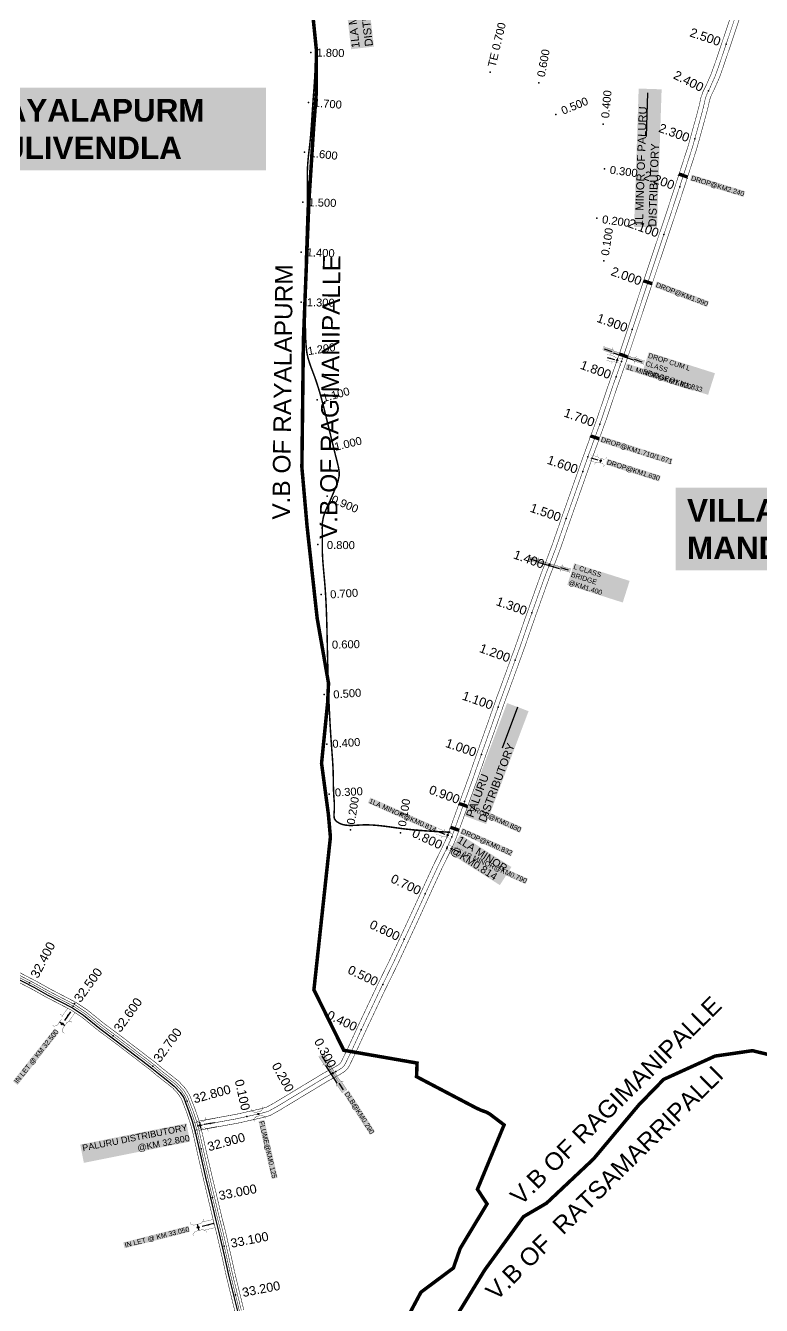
# Model space of a CAD drawing. Header units: inches. Extents: x 174104 to 230935, y 1583276 to 1631460.
# Drawn here: x 200353 to 201823, y 1601334 to 1603893 of the extents above; entities that cross this region are included whole.
import ezdxf
from ezdxf.enums import TextEntityAlignment as Align

# ---------------------------------------------------------------- set-up
doc = ezdxf.new("R2010")
doc.units = ezdxf.units.IN
doc.header["$LTSCALE"] = 15
doc.header["$MEASUREMENT"] = 0
doc.linetypes.add('ACAD_ISO02W100', pattern=[15, 12, -3])
doc.linetypes.add('HIDDEN2', pattern=[0.1875, 0.125, -0.0625])
for name, color, linetype in [('CANAL1', 7, 'Continuous'), ('CHANAGE', 1, 'Continuous'), ('CSMark', 72, 'Continuous'), ('PAPER SIZE', 5, 'Continuous'), ('STRUCTURE', 5, 'Continuous'), ('TEXT', 1, 'Continuous'), ('text2', 7, 'Continuous'), ('VB', 72, 'Continuous'), ('VILLAGE BOUNDRY', 5, 'Continuous')]:
    doc.layers.add(name, color=color, linetype=linetype)
doc.styles.add('FONT1', font='Arial')
doc.styles.get("Standard").update_dxf_attribs({"font": 'arial.ttf'})
doc.dimstyles.get("Standard").update_dxf_attribs({"dimtxt": 0.18, "dimasz": 0.18, "dimexe": 0.18, "dimexo": 0.0625, "dimgap": 0.09, "dimtad": 0, "dimtih": 1, "dimtoh": 1, "dimdec": 4, "dimzin": 0, "dimdsep": 46, "dimtxsty": 'Standard', "dimcen": 0.09, "dimadec": 0, "dimazin": 0, "dimtfac": 1, "dimtdec": 4, "dimtofl": 0, "dimtmove": 0, "dimatfit": 3, "dimfxl": 1, "dimtolj": 1, "dimtzin": 0, "dimarcsym": 0})

# ---------------------------------------------------------------- blocks, each defined once
blk = doc.blocks.new('FLUME')
at = {"layer": 'STRUCTURE'}
for points in [[(-12.6, 11, 0.628, 0.628, 0), (-8.6, 11.2, 0.628, 0.628, 0), (-4.4, 5.4, 0.628, 0.628, 0), (-4, -5.7, 0.628, 0.628, 0), (-7.7, -11.8, 0.628, 0.628, 0), (-11.7, -12, 0, 0, 0)], [(12.6, -11, 0.628, 0.628, 0), (8.6, -11.2, 0.628, 0.628, 0), (4.4, -5.4, 0.628, 0.628, 0), (4, 5.7, 0.628, 0.628, 0), (7.7, 11.8, 0.628, 0.628, 0), (11.7, 12, 0, 0, 0)]]:
    blk.add_lwpolyline(points, format="xyseb", dxfattribs=at)
at = {"layer": 'text2', "color": 2, "linetype": 'Continuous'}
blk.add_circle((0, 0), 1.15, dxfattribs=at)
blk = doc.blocks.new('DROP')
h = blk.add_hatch()
h.set_pattern_fill('ANSI31', color=1, scale=10, angle=45)
h.set_pattern_definition([(90, (-324.4107, -25.7687), (-1.25, 0), [])])
h.paths.add_polyline_path([(-9.9, -4.3), (-13.8, 4.1), (13.8, 4.1), (10.2, -4.3)])
at = {"layer": 'STRUCTURE', "color": 5, "const_width": 0.49}
blk.add_lwpolyline([(-9.9, -4.3), (-13.8, 4.1), (13.8, 4.1), (10.2, -4.3), (-9.9, -4.3)], dxfattribs=at)
at = {"layer": 'STRUCTURE', "color": 5}
blk.add_circle((0, 0), 1.33, dxfattribs=at)
blk = doc.blocks.new('OT')
at = {"layer": 'STRUCTURE', "color": 190}
for points, const_width in [([(769775.2, 1706601.8), (769775.2, 1706597.8), (769769.2, 1706593.8), (769761.8, 1706593.8), (769754.4, 1706593.8), (769748.4, 1706597.8), (769748.4, 1706601.8)], 0.5), ([(769751.4, 1706595.8), (769729.4, 1706595.8)], 0.5), ([(769751.4, 1706579), (769729.4, 1706579)], 0.5), ([(769748.4, 1706573), (769748.4, 1706577), (769754.4, 1706581), (769761.8, 1706581), (769761.8, 1706581), (769761.8, 1706581), (769769.2, 1706581), (769775.2, 1706577), (769775.2, 1706573)], 0.5), ([(769761.8, 1706593.8), (769761.8, 1706581)], 2.5)]:
    blk.add_lwpolyline(points, dxfattribs=dict(at, const_width=const_width))
at = {"layer": 'STRUCTURE', "color": 0}
blk.add_circle((769761.8, 1706587.4), 1.87, dxfattribs=at)
blk.add_leader([(769732.6, 1706587.4), (769753.8, 1706587.4)], dimstyle='Standard', override={"dimasz": 10, "dimgap": 0.09, "dimtad": 0}, dxfattribs=at)
blk = doc.blocks.new('DLB')
at = {"layer": 'STRUCTURE'}
h = blk.add_hatch(dxfattribs=at)
h.set_pattern_fill('DOTS', color=6, scale=20, angle=320.37224793, style=0)
h.paths.add_polyline_path([(769699.5, 1706950), (769699.5, 1706934), (769729.1, 1706934), (769732.1, 1706936), (769792.1, 1706936), (769795.1, 1706934), (769824.7, 1706934), (769824.7, 1706950), (769795.1, 1706950), (769792.1, 1706948), (769732.1, 1706948), (769729.1, 1706950)])
at = {"layer": 'STRUCTURE', "color": 6, "linetype": 'ACAD_ISO02W100', "ltscale": 0.5, "const_width": 0.5}
for points in [[(769699.5, 1706950), (769729.1, 1706950)], [(769795.1, 1706950), (769824.7, 1706950)], [(769699.5, 1706934), (769729.1, 1706934)], [(769795.1, 1706934), (769824.7, 1706934)]]:
    blk.add_lwpolyline(points, dxfattribs=at)
at = {"layer": 'STRUCTURE', "color": 6, "const_width": 0.628}
for points in [[(769726.1, 1706956), (769726.1, 1706952), (769732.1, 1706948), (769792.1, 1706948), (769798.1, 1706952), (769798.1, 1706956)], [(769732.1, 1706942), (769792.1, 1706942)], [(769726.1, 1706928), (769726.1, 1706932), (769732.1, 1706936), (769792.1, 1706936), (769798.1, 1706932), (769798.1, 1706928)]]:
    blk.add_lwpolyline(points, dxfattribs=at)
at = {"layer": 'STRUCTURE', "color": 6}
blk.add_lwpolyline([(769732.1, 1706936), (769792.1, 1706936)], dxfattribs=at)
blk.add_lwpolyline([(769732.1, 1706936), (769792.1, 1706936)], dxfattribs=at)
at = {"layer": 'STRUCTURE', "color": 0}
blk.add_circle((769762.1, 1706942), 1.8, dxfattribs=at)
for points in [[(769703.8, 1706942), (769726.7, 1706942)], [(769818.6, 1706942), (769795.7, 1706942)]]:
    blk.add_leader(points, dimstyle='Standard', override={"dimasz": 10, "dimgap": 0.09, "dimtad": 0}, dxfattribs=at)
blk = doc.blocks.new('SLB')
at = {"layer": 'STRUCTURE'}
h = blk.add_hatch(dxfattribs=at)
h.set_pattern_fill('DOTS', color=6, scale=20, angle=320.3722, style=0)
h.set_pattern_definition([(320.372247934, (-159.4327, -72.9564), (1.2786241598, 0.5641323054), [0, -1.25])])
h.paths.add_polyline_path([(769699.5, 1706871.1), (769699.5, 1706861.1), (769729.1, 1706861.1), (769732.1, 1706863.1), (769792.1, 1706863.1), (769795.1, 1706861.1), (769824.7, 1706861.1), (769824.7, 1706871.1), (769795.1, 1706871.1), (769792.1, 1706869.1), (769732.1, 1706869.1), (769729.1, 1706871.1)])
at = {"layer": 'STRUCTURE', "color": 6, "linetype": 'ACAD_ISO02W100', "ltscale": 0.5, "const_width": 0.5}
for points in [[(769699.5, 1706871.1), (769729.1, 1706871.1)], [(769795.1, 1706871.1), (769824.7, 1706871.1)], [(769699.5, 1706861.1), (769729.1, 1706861.1)], [(769795.1, 1706861.1), (769824.7, 1706861.1)]]:
    blk.add_lwpolyline(points, dxfattribs=at)
at = {"layer": 'STRUCTURE', "color": 6, "const_width": 0.628}
for points in [[(769726.1, 1706877.1), (769726.1, 1706873.1), (769732.1, 1706869.1), (769792.1, 1706869.1), (769798.1, 1706873.1), (769798.1, 1706877.1)], [(769726.1, 1706855.1), (769726.1, 1706859.1), (769732.1, 1706863.1), (769792.1, 1706863.1), (769798.1, 1706859.1), (769798.1, 1706855.1)]]:
    blk.add_lwpolyline(points, dxfattribs=at)
at = {"layer": 'STRUCTURE', "color": 6}
blk.add_lwpolyline([(769732.1, 1706863.1), (769792.1, 1706863.1)], dxfattribs=at)
blk.add_lwpolyline([(769732.1, 1706863.1), (769792.1, 1706863.1)], dxfattribs=at)
at = {"layer": 'STRUCTURE', "color": 0}
blk.add_circle((769762.1, 1706866.1), 1.24, dxfattribs=at)
for points in [[(769703.8, 1706866), (769726.7, 1706866)], [(769818.6, 1706865.8), (769795.7, 1706865.8)]]:
    blk.add_leader(points, dimstyle='Standard', override={"dimasz": 10, "dimgap": 0.09, "dimtad": 0}, dxfattribs=at)

msp = doc.modelspace()

# ---------------------------------------------------------------- linework, layer by layer
at = {"color": 3}
for p in [(200448.19839, 1601932.58647), (200451, 1601938, 46), (200697, 1601693, 45), (200726.42861, 1601549.958), (200728.65834, 1601497.88806)]:
    msp.add_point(p, dxfattribs=at)
at = {"layer": 'CANAL1', "color": 200, "const_width": 1}
for points in [[(200695.3887, 1601701.85459), (200773.50759, 1601716.07018), (200802.38493, 1601722.53463), (200821.91018, 1601726.89379), (200834.39985, 1601730.35844), (200850.18991, 1601738.99979), (200947.1918, 1601797.66132), (200972.0485, 1601811.2571), (200979.38332, 1601815.94326), (200982.41755, 1601818.91256), (200984.66491, 1601822.79805), (200997.77101, 1601850.07556), (201018.37293, 1601894.80798), (201053.32467, 1601968.96904), (201080.5053, 1602024.46386), (201119.82148, 1602109.03169), (201152.24132, 1602179.87443), (201169.41327, 1602217.07831), (201184.74041, 1602248.18692), (201191.70248, 1602263.0513), (201192.40739, 1602264.55632), (201200.51504, 1602285.44047), (201221.04403, 1602342.54343), (201237.96034, 1602388.98861), (201255.03925, 1602438.16257), (201277.56187, 1602501.3389), (201292.62597, 1602544.47113), (201305.89108, 1602580.51608), (201315.77405, 1602607.7332), (201332.99173, 1602654.99621), (201350.95808, 1602706.91032), (201373.55602, 1602770.2306), (201384.60273, 1602800.96557), (201392.86038, 1602821.67693), (201404.66432, 1602852.88244), (201424.80279, 1602910.89373), (201446.33697, 1602971.84989), (201468.71735, 1603035.35785), (201479.02744, 1603063.66345), (201495.48255, 1603108.83975), (201516.67834, 1603171.68061), (201539.60242, 1603236.6046), (201569.12129, 1603325.36235), (201588.14161, 1603383.04397), (201591.0037, 1603391.72364), (201611.62378, 1603453.37281), (201633.826, 1603519.54665), (201653.46517, 1603579.52937), (201676.81622, 1603651.65074), (201693.90537, 1603713.50477), (201699.28231, 1603733.93539), (201702.58982, 1603749.18107), (201706.82682, 1603761.25903), (201712.57676, 1603772.71882), (201723.05964, 1603796.51213), (201730.41036, 1603817.18941), (201751.25534, 1603878.86158), (201768.69738, 1603931.36659)], [(200698.6113, 1601684.14541), (200777.08641, 1601698.42582), (200806.31707, 1601704.96937), (200826.27982, 1601709.42621), (200841.21615, 1601713.56956), (200859.17209, 1601723.39621), (200956.1722, 1601782.05668), (200981.2235, 1601795.7589), (200990.64268, 1601801.77674), (200996.76645, 1601807.76944), (201000.59109, 1601814.38195), (201014.05899, 1601842.41244), (201034.68907, 1601887.20602), (201069.54933, 1601961.17296), (201096.7507, 1602016.71014), (201136.16652, 1602101.49231), (201168.59668, 1602172.35757), (201185.66073, 1602209.32769), (201200.96559, 1602240.39108), (201208.0031, 1602255.41653), (201208.96661, 1602257.47368), (201217.37696, 1602279.13753), (201237.96997, 1602336.41857), (201254.91966, 1602382.95539), (201272.01875, 1602432.18743), (201294.53613, 1602495.3491), (201309.57003, 1602538.39487), (201322.79692, 1602574.33592), (201332.68995, 1602601.5808), (201349.95427, 1602648.97179), (201367.93992, 1602700.94168), (201390.50198, 1602764.1614), (201401.43727, 1602794.58643), (201409.63962, 1602815.15907), (201421.58768, 1602846.74556), (201441.79121, 1602904.94427), (201463.30903, 1602965.85411), (201485.66265, 1603029.28615), (201495.94043, 1603057.50303), (201512.46945, 1603102.88225), (201533.69366, 1603165.80739), (201556.63045, 1603230.76735), (201586.20871, 1603319.70365), (201605.23621, 1603377.40708), (201608.0863, 1603386.05036), (201628.69422, 1603447.66319), (201650.912, 1603513.88335), (201670.58083, 1603573.95663), (201694.06178, 1603646.47926), (201711.28463, 1603708.81723), (201716.78969, 1603729.73461), (201719.94418, 1603744.27493), (201723.43118, 1603754.21497), (201728.86724, 1603765.04918), (201739.79836, 1603789.85987), (201747.41764, 1603811.29259), (201768.32266, 1603873.14242), (201785.78662, 1603925.71341)], [(200304.04724, 1601998.45038), (200366.74794, 1601965.81961), (200394.70691, 1601950.13557), (200444.06183, 1601924.59342), (200444.16928, 1601924.53781), (200465.86205, 1601910.05761), (200498.33839, 1601883.65324), (200531.16245, 1601859.25916), (200592.81887, 1601812.04067), (200602.33517, 1601804.74529), (200615.21116, 1601793.68863), (200630.47824, 1601781.79897), (200646.71511, 1601769.01483), (200658.06265, 1601756.65812), (200664.45488, 1601746.66364), (200667.76146, 1601738.1787), (200674.72366, 1601720.25482), (200681.30542, 1601701.00023), (200686.51663, 1601682.56842), (200698.82043, 1601627.57997), (200707.95357, 1601588.67275), (200717.67362, 1601547.87227), (200727.85472, 1601505.13657), (200735.19023, 1601476.16303), (200745.82949, 1601429.73915), (200753.86332, 1601393.3681), (200771.44249, 1601321.06242)], [(200312.69876, 1602014.23962), (200375.30806, 1601981.65639), (200403.24909, 1601965.98243), (200452.33495, 1601940.57952), (200453.33072, 1601940.06419), (200476.55995, 1601924.55839), (200509.38961, 1601897.86676), (200542.00355, 1601873.62884), (200603.76313, 1601826.33133), (200613.68283, 1601818.72671), (200626.61084, 1601807.62537), (200641.57576, 1601795.97103), (200658.99089, 1601782.25917), (200672.38135, 1601767.67788), (200680.57912, 1601754.86036), (200684.53654, 1601744.7053), (200691.63634, 1601726.42718), (200698.49458, 1601706.36377), (200703.97337, 1601686.98558), (200716.36557, 1601631.60203), (200725.47043, 1601592.81525), (200735.18359, 1601552.04374), (200745.33528, 1601509.43143), (200752.68977, 1601480.38297), (200763.39051, 1601433.69085), (200771.39868, 1601397.4359), (200789.01351, 1601324.98358)]]:
    msp.add_lwpolyline(points, dxfattribs=at)
at = {"layer": 'CANAL1', "color": 1, "linetype": 'HIDDEN2', "ltscale": 4, "const_width": 1}
for points in [[(200697, 1601693), (200775.297, 1601707.248), (200804.351, 1601713.752), (200824.095, 1601718.16), (200837.808, 1601721.964), (200854.681, 1601731.198), (200951.682, 1601789.859), (200976.636, 1601803.508), (200985.013, 1601808.86), (200989.592, 1601813.341), (200992.628, 1601818.59), (201005.915, 1601846.244), (201026.531, 1601891.007), (201061.437, 1601965.071), (201088.628, 1602020.587), (201127.994, 1602105.262), (201160.419, 1602176.116), (201177.537, 1602213.203), (201192.853, 1602244.289), (201199.85279, 1602259.23391), (201200.687, 1602261.015), (201208.946, 1602282.289), (201229.507, 1602339.481), (201246.44, 1602385.972), (201263.529, 1602435.175), (201286.049, 1602498.344), (201301.098, 1602541.433), (201314.344, 1602577.426), (201324.232, 1602604.657), (201341.473, 1602651.984), (201359.449, 1602703.926), (201382.029, 1602767.196), (201393.02, 1602797.776), (201401.25, 1602818.418), (201413.126, 1602849.814), (201433.297, 1602907.919), (201454.823, 1602968.852), (201477.19, 1603032.322), (201487.48393, 1603060.58324), (201503.976, 1603105.861), (201525.186, 1603168.744), (201548.11644, 1603233.68598), (201577.665, 1603322.533), (201596.68891, 1603380.22552), (201599.545, 1603388.887), (201620.159, 1603450.518), (201642.369, 1603516.715), (201662.023, 1603576.743), (201685.439, 1603649.065), (201702.595, 1603711.161), (201708.036, 1603731.835), (201711.267, 1603746.728), (201715.129, 1603757.737), (201720.722, 1603768.884), (201731.429, 1603793.186), (201738.914, 1603814.241), (201759.789, 1603876.002), (201777.242, 1603928.54)], [(200308.373, 1602006.345), (200371.028, 1601973.738), (200398.978, 1601958.059), (200448.19839, 1601932.58647), (200448.75, 1601932.301), (200471.211, 1601917.308), (200503.864, 1601890.76), (200536.583, 1601866.444), (200598.291, 1601819.186), (200608.009, 1601811.736), (200620.911, 1601800.657), (200636.027, 1601788.885), (200652.853, 1601775.637), (200665.222, 1601762.168), (200672.517, 1601750.762), (200676.149, 1601741.442), (200683.18, 1601723.341), (200689.9, 1601703.682), (200695.245, 1601684.777), (200707.593, 1601629.591), (200716.712, 1601590.744), (200726.42861, 1601549.958), (200736.595, 1601507.284), (200743.94, 1601478.273), (200754.61, 1601431.715), (200762.631, 1601395.402), (200780.228, 1601323.023)]]:
    msp.add_lwpolyline(points, dxfattribs=at)
at = {"layer": 'CANAL1', "color": 200, "linetype": 'ByBlock', "ltscale": 40, "const_width": 3}
msp.add_lwpolyline([(201202.08569, 1602280.09805), (201194.24184, 1602280.50271), (201186.41595, 1602280.9139), (201178.59613, 1602281.33968), (201170.78753, 1602281.78717), (201162.99106, 1602282.26372), (201155.20762, 1602282.77665), (201147.43809, 1602283.33323), (201139.68337, 1602283.94074), (201131.94435, 1602284.60642), (201124.22189, 1602285.33748), (201116.51687, 1602286.14111), (201108.82334, 1602287.02526), (201103.10406, 1602287.74016), (201093.44739, 1602289.05007), (201085.7043, 1602290.14489), (201077.89933, 1602291.23544), (201070.03148, 1602292.27262), (201062.09453, 1602293.20701), (201054.08238, 1602293.98822), (201045.98924, 1602294.56479), (201037.7806, 1602294.88548), (201027.04616, 1602294.82738), (201021.30504, 1602294.56251), (201013.35129, 1602294.08579), (201005.71553, 1602293.75109), (200998.4737, 1602293.81573), (200991.66432, 1602294.49623), (200985.15392, 1602296.00674), (200981.37066, 1602297.4338), (200974.20299, 1602301.81296), (200970.48288, 1602306.35341), (200969.57021, 1602309.34027), (200969.30017, 1602315.57385), (200970.02281, 1602326.59036), (200970.12864, 1602332.0706), (200969.81923, 1602340.35291), (200969.23503, 1602348.26006), (200968.91672, 1602352.50693), (200968.35348, 1602363.46456), (200968.13505, 1602371.13832), (200967.99691, 1602378.92812), (200967.88738, 1602386.79755), (200967.75282, 1602394.73176), (200967.55562, 1602402.20382), (200967.20617, 1602410.69283), (200966.77112, 1602418.63745), (200966.25924, 1602426.54001), (200965.6955, 1602434.40608), (200965.10492, 1602442.23636), (200964.33068, 1602452.4581), (200963.93791, 1602457.82871), (200963.39088, 1602465.61751), (200962.86966, 1602473.40768), (200962.37321, 1602481.20149), (200961.90063, 1602488.9988), (200961.45107, 1602496.79948), (200961.02365, 1602504.60339), (200960.61748, 1602512.41038), (200960.23169, 1602520.22032), (200959.86541, 1602528.03307), (200959.51776, 1602535.84848), (200959.18785, 1602543.66643), (200958.87481, 1602551.48676), (200958.57776, 1602559.30934), (200958.29582, 1602567.13402), (200958.02812, 1602574.96068), (200957.77376, 1602582.78916), (200957.53188, 1602590.61934), (200957.30159, 1602598.45106), (200957.08201, 1602606.28419), (200956.87226, 1602614.1186), (200956.67146, 1602621.95413), (200956.47862, 1602629.79479), (200956.29309, 1602637.63165), (200956.11385, 1602645.46923), (200955.97378, 1602651.76809), (200955.76973, 1602661.14741), (200955.59892, 1602668.99078), (200955.42314, 1602676.84389), (200955.23824, 1602684.69843), (200955.03983, 1602692.55706), (200954.82356, 1602700.4197), (200954.58508, 1602708.28628), (200954.32004, 1602716.15673), (200954.02406, 1602724.03097), (200953.69277, 1602731.90892), (200953.32179, 1602739.79049), (200952.90673, 1602747.67561), (200952.44319, 1602755.56419), (200951.92676, 1602763.45613), (200951.35336, 1602771.3466), (200950.88981, 1602777.18532), (200950.03, 1602787.11286), (200949.3144, 1602794.9572), (200948.59969, 1602802.76839), (200947.91312, 1602810.54697), (200947.28148, 1602818.29451), (200946.73138, 1602826.01131), (200946.28907, 1602833.69769), (200945.9811, 1602841.33832), (200945.82098, 1602851.29182), (200945.85675, 1602856.64473), (200945.97961, 1602864.49171), (200946.03391, 1602876.30614), (200945.95152, 1602880.47977), (200945.78341, 1602888.19619), (200945.88048, 1602895.59804), (200946.21238, 1602899.99336), (200947.90183, 1602909.42928), (200949.88415, 1602916.26811), (200951.60403, 1602921.04698), (200955.40398, 1602930.00012), (200958.64425, 1602936.98993), (200961.63513, 1602943.47479), (200965.12227, 1602951.50685), (200968.1538, 1602958.79643), (200971.44788, 1602966.7229), (200974.34277, 1602973.65458), (200977.33937, 1602981.94027), (200979.60246, 1602993.05205), (200979.6422, 1603000.19883), (200978.45817, 1603009.02522), (200975.70767, 1603020.61117), (200974.536, 1603025.17463), (200972.57967, 1603032.88239), (200970.65776, 1603040.55436), (200968.76436, 1603048.19831), (200966.8944, 1603055.81851), (200965.04283, 1603063.4192), (200963.20385, 1603071.00766), (200961.37441, 1603078.5798), (200959.54819, 1603086.14505), (200957.72012, 1603093.70761), (200955.88373, 1603101.27742), (200954.03603, 1603108.85004), (200951.85248, 1603117.72146), (200950.2824, 1603124.03221), (200948.35695, 1603131.65104), (200946.38026, 1603139.28684), (200944.33878, 1603146.93286), (200942.2186, 1603154.5834), (200940.00572, 1603162.23275), (200937.68606, 1603169.87511), (200935.24548, 1603177.50466), (200932.67357, 1603185.10421), (200930.69561, 1603190.65658), (200927.15007, 1603200.13037), (200924.3722, 1603207.47214), (200921.73692, 1603214.7031), (200919.34404, 1603221.85277), (200917.29463, 1603228.92787), (200915.51776, 1603236.76403), (200914.50259, 1603243.17863), (200913.71621, 1603250.57918), (200913.05672, 1603260.4446), (200912.78773, 1603265.90493), (200912.48639, 1603273.65502), (200912.27485, 1603281.39694), (200912.14779, 1603289.14067), (200912.10018, 1603296.88803), (200912.12702, 1603304.64731), (200912.18321, 1603309.77672), (200912.37548, 1603320.20118), (200912.55774, 1603328.02048), (200912.74266, 1603335.87564), (200912.90235, 1603343.7644), (200913.00859, 1603351.68603), (200913.03213, 1603359.83247), (200912.95646, 1603367.57632), (200912.8042, 1603375.48468), (200912.61203, 1603383.34996), (200912.41505, 1603391.18123), (200912.24853, 1603398.9584), (200912.13059, 1603409.79477), (200912.13956, 1603414.43286), (200912.23202, 1603422.18319), (200912.40329, 1603429.94482), (200912.63319, 1603437.73038), (200912.90118, 1603445.5398), (200913.18645, 1603453.37052), (200913.40497, 1603459.4212), (200913.73324, 1603469.07998), (200913.98624, 1603476.92722), (200914.23459, 1603484.77149), (200914.4851, 1603492.60153), (200914.74512, 1603500.42349), (200915.06387, 1603509.37426), (200915.3199, 1603516.06402), (200915.62429, 1603523.90625), (200915.91262, 1603531.77689), (200916.16177, 1603539.67497), (200916.34845, 1603547.60113), (200916.44897, 1603555.53938), (200916.45962, 1603559.68784), (200916.34251, 1603571.42704), (200916.20634, 1603579.29908), (200916.08971, 1603587.0937), (200916.04693, 1603594.82006), (200916.13124, 1603602.48307), (200916.35247, 1603609.17768), (200916.86891, 1603617.67134), (200917.51896, 1603625.29956), (200918.29962, 1603632.98796), (200919.1617, 1603640.73158), (200920.05602, 1603648.53739), (200921.14304, 1603658.4008), (200921.73542, 1603664.29191), (200922.45898, 1603672.18195), (200923.11408, 1603680.06799), (200923.71329, 1603687.9429), (200924.26964, 1603695.80592), (200924.79614, 1603703.65636), (200925.30558, 1603711.49167), (200925.81117, 1603719.31663), (200926.32542, 1603727.12667), (200926.76043, 1603733.48993), (200927.42517, 1603742.72284), (200928.0073, 1603750.53593), (200928.59413, 1603758.36112), (200929.17272, 1603766.20399), (200929.72948, 1603774.0629), (200930.25091, 1603781.93835), (200930.72344, 1603789.83085), (200931.13387, 1603797.74984), (200931.56478, 1603808.49496), (200931.71261, 1603813.60148), (200931.88928, 1603821.4852), (200932.0398, 1603829.34285), (200932.12468, 1603833.55834), (200932.35277, 1603845.10684), (200932.37554, 1603853.13808), (200932.24438, 1603859.06664), (200931.6652, 1603869.31132), (200931.05068, 1603877.22151), (200930.51285, 1603884.26463), (200929.99116, 1603892.70926), (200929.58388, 1603900.51053)], dxfattribs=at)
at = {"layer": 'CANAL1', "color": 5}
msp.add_lwpolyline([(200306.45044, 1602002.83628), (200369.12575, 1601970.21871), (200397.07974, 1601954.53748), (200446.35992, 1601929.034), (200446.71412, 1601928.85069), (200468.83369, 1601914.08561), (200501.40817, 1601887.60144), (200534.17387, 1601863.25074), (200595.85894, 1601816.0103), (200605.4873, 1601808.62902), (200618.37774, 1601797.55995), (200633.56088, 1601785.73565), (200650.12505, 1601772.69381), (200662.04007, 1601759.71916), (200668.93384, 1601748.94051), (200672.4212, 1601739.99164), (200679.42163, 1601721.96936), (200686.08019, 1601702.4901), (200691.36573, 1601683.79541), (200703.69408, 1601628.69721), (200712.81936, 1601589.82344), (200722.5375, 1601549.03101), (200732.71043, 1601506.32958), (200740.05121, 1601477.33524), (200750.70755, 1601430.83684), (200758.73425, 1601394.49804), (200776.32333, 1601322.15163)], dxfattribs=at)
at = {"layer": 'CANAL1', "color": 5, "const_width": 1}
msp.add_lwpolyline([(200310.29556, 1602009.85372), (200372.93025, 1601977.25729), (200400.87626, 1601961.58052), (200450.03686, 1601936.13894), (200450.78588, 1601935.75131), (200473.58831, 1601920.53039), (200506.31983, 1601893.91856), (200538.99213, 1601869.63726), (200600.72306, 1601822.3617), (200610.5307, 1601814.84298), (200623.44426, 1601803.75405), (200638.49312, 1601792.03435), (200655.58095, 1601778.58019), (200668.40393, 1601764.61684), (200676.10016, 1601752.58349), (200679.8768, 1601742.89236), (200686.93837, 1601724.71264), (200693.71981, 1601704.8739), (200699.12427, 1601685.75859), (200711.49192, 1601630.48479), (200720.60464, 1601591.66456), (200730.31971, 1601550.885), (200740.47957, 1601508.23842), (200747.82879, 1601479.21076), (200758.51245, 1601432.59316), (200766.52775, 1601396.30596), (200784.13267, 1601323.89437)], dxfattribs=at)
at = {"layer": 'CSMark'}
for p in [(200923.24201, 1603839.58796), (201281.50617, 1603800.20984), (201378.73488, 1603778.58789), (200918.1871, 1603739.73964), (201412.92595, 1603715.53238), (201507.22216, 1603695.83853), (200910.03448, 1603640.08823), (201509.7252, 1603606.70875), (200907.17212, 1603540.2205), (201494.42081, 1603507.89292), (200903.71541, 1603440.28056), (201508.84126, 1603422.61505), (200903.83034, 1603340.29835), (200905.82893, 1603240.4088), (200935.51789, 1603145.06255), (200959.54715, 1603047.9953), (200955.54687, 1602952.05088), (200936.84888, 1602855.49803), (200943.41171, 1602755.75107), (200946.88352, 1602655.81887), (200949.70227, 1602555.85972), (200955.04705, 1602456.00769), (200959.71789, 1602356.14378), (201002.39944, 1602284.78033), (201101.94578, 1602278.8149)]:
    msp.add_point(p, dxfattribs=at)
at = {"layer": 'text2', "color": 2, "linetype": 'Continuous'}
for p in [(201753.14795, 1603856.35372), (201717.64999, 1603762.7614), (201690.26517, 1603666.53327), (201660.13604, 1603570.97979), (201628.65755, 1603475.84796), (201596.88296, 1603380.81401), (201565.40857, 1603285.68021), (201532.99706, 1603190.86593), (201500.4231, 1603096.10676), (201466.44752, 1603001.83847), (201433.09796, 1602907.34563), (201399.12473, 1602813.08753), (201364.81081, 1602718.94999), (201331.44783, 1602624.46463), (201297.20709, 1602530.29238), (201263.76365, 1602435.8332), (201230.21143, 1602341.41508), (201194.51543, 1602247.83838), (201151.76995, 1602157.2164), (201109.83721, 1602066.20734), (201066.68081, 1601975.77732), (201023.85107, 1601885.18813), (200972.91818, 1601801.47448), (200795.42135, 1601711.75302), (200749.79389, 1601452.72985), (200772.37643, 1601355.31763)]:
    msp.add_point(p, dxfattribs=at)
at = {"layer": 'text2', "color": 3}
for p in [(201667.47438, 1603593.57999), (201596.68891, 1603380.22552), (201548.11644, 1603233.68598), (201543.7367, 1603221.28199), (201490.90639, 1603069.97935), (201476.7008, 1603030.93381), (201400.0421, 1602815.38841, 1), (201227.85794, 1602334.89402, 1), (201210.74534, 1602287.29401, 1), (201204.58489, 1602271.05539, 1), (201195.61141, 1602250.17834, 1), (200967.04464, 1601798.26185, 1), (200818.15346, 1601716.83351, 1)]:
    msp.add_point(p, dxfattribs=at)
at = {"layer": 'text2', "color": 5, "linetype": 'Continuous'}
for p in [(200360.56559, 1601979.18286), (200527.85448, 1601872.93084), (200607.02075, 1601812.49361), (200675.76601, 1601742.42477), (200703.69631, 1601647.00618), (200726.41095, 1601550.03212)]:
    msp.add_point(p, dxfattribs=at)
at = {"layer": 'VILLAGE BOUNDRY', "linetype": 'HIDDEN2', "ltscale": 20, "const_width": 7}
for points in [[(200919.83343, 1603984.76648), (200933.96306, 1603845.78211), (200934.02042, 1603760.27061), (200928.81269, 1603691.74921), (200919.34617, 1603545.46024), (200916.32707, 1603470.9137), (200908.1585, 1603264.19327), (200905.10445, 1603010.02235), (200915.56625, 1602891.094), (200935.63599, 1602708.15002), (200958.35311, 1602578.11525), (200956.50799, 1602538.47942), (200944.43451, 1602418.17628), (200958.12848, 1602315.52555), (200962.11755, 1602270.46421), (200929.17331, 1601965.1058), (200988.8064, 1601844.11643), (201135.31041, 1601818.58656), (201134.26461, 1601791.37022), (201252.90206, 1601729.00614), (201263.48442, 1601724.09357), (201263.48442, 1601724.09357), (201274.08655, 1601720.36472), (201280.5426, 1601716.70496), (201309.21001, 1601694.91406), (201255.94219, 1601566.11832), (201275.16941, 1601536.80321), (201221.61319, 1601448.10871), (201207.89548, 1601408.75183), (201143.10738, 1601360.39112), (201118.53272, 1601314.33437)], [(201913.10923, 1601817.63682), (201805.45598, 1601843.3176), (201730.74972, 1601832.52612), (201628.15273, 1601785.94702), (201578.55618, 1601734.91852), (201487.99612, 1601626.7924), (201393.9765, 1601538.28456), (201347.94287, 1601511.34097), (201270.68285, 1601405.01572), (201217.02621, 1601317.37376), (201180.13292, 1601260.77026), (201166.02063, 1601239.67886), (201126.07439, 1601176.12622), (201099.61993, 1601162.03202), (201070.02688, 1601086.09963), (201045.06966, 1601052.13803), (200904.36976, 1600994.35201), (200846.5146, 1600978.53521), (200846.5146, 1600978.53521), (200846.5146, 1600978.53521), (200846.5146, 1600978.53521)]]:
    msp.add_lwpolyline(points, dxfattribs=at)

# ---------------------------------------------------------------- block references
at = {"xscale": 0.7, "yscale": 0.7, "zscale": 0.7, "rotation": 160.8737763901753}
for p in [(201667.47438, 1603593.57999), (201596.68891, 1603380.22552), (201548.11644, 1603233.68598), (201490.90639, 1603069.97935), (201227.85794, 1602334.89402, 1), (201210.74534, 1602287.29401, 1)]:
    msp.add_blockref('DROP', p, dxfattribs=at)
at = {"layer": 'STRUCTURE', "color": 0}
for name, p, xscale, yscale, zscale, rotation in [('SLB', (-700909.36096, 652721.09486), 0.7, 0.7, 0.7, 340.7599966059634), ('OT', (-642665.47463, 600845.71059), 0.7, 0.7, 0.7, 344.1739093113592), ('OT', (-642698.39066, 600644.71237), 0.7, 0.7, 0.7, 344.1739093113592), ('SLB', (-650505.39017, 606742.78859, 1), 0.7, 0.7, 0.7, 343.735219765224), ('OT', (-729548.56833, 679695.67418), 0.7000000000000001, 0.7000000000000001, 0.7000000000000001, 339.025453654959), ('OT', (1155266.48296, 2500691.4211), 0.7000000000000001, 0.7000000000000001, 0.7000000000000001, 157.558226466347), ('DLB', (-1095342.51932, 1407859.96929, 1), 0.7, 0.7, 0.7, 302.7822561682547)]:
    msp.add_blockref(name, p, dxfattribs=dict(at, xscale=xscale, yscale=yscale, zscale=zscale, rotation=rotation))
for p, rotation in [((-777074.0679, 3198602.29184), 235.7528076689002), ((643361.60837, 3420766.82943), 190.6011779395919), ((542929.32273, 3442101.65285), 193.7449827661974)]:
    msp.add_blockref('OT', p, dxfattribs=dict(at, rotation=rotation))
at = {"layer": 'text2', "color": 2, "linetype": 'Continuous', "rotation": 281.2408969999149}
msp.add_blockref('FLUME', (200818.15346, 1601716.83351, 1), dxfattribs=at)

# ---------------------------------------------------------------- texts
at = {"layer": 'CHANAGE', "style": 'FONT1'}
for s, rotation, p in [('TE 0.700', 76.4911935, (201284.07571, 1603810.90551)), ('1.800', 358.86852554, (200934.23987, 1603839.37075)), ('0.600', 79.5405574, (201382.62003, 1603790.87322)), ('0.400', 84.67276701, (201510.96796, 1603708.25764)), ('1.700', 355.88199024, (200929.1587, 1603738.94972)), ('0.500', 22.46606791, (201424.34868, 1603722.25012)), ('1.600', 353.64753831, (200920.96694, 1603638.87114)), ('0.300', 352.49310196, (201520.63092, 1603605.27165)), ('1.500', 358.65073841, (200918.16907, 1603539.96148)), ('0.200', 351.81780926, (201505.30884, 1603506.32739)), ('0.100', 81.03493776, (201510.55541, 1603433.48067)), ('1.400', 358.03457957, (200914.70893, 1603439.9033)), ('1.300', 358.84034763, (200914.82809, 1603340.07573)), ('1.200', 8.99302561, (200916.69371, 1603242.12826)), ('1.100', 15.4895641, (200946.11836, 1603148.00025)), ('1.000', 13.78767288, (200970.2302, 1603050.61687)), ('0.900', 336.53177613, (200965.63696, 1602947.67024)), ('0.800', 359.61721649, (200955.09467, 1602854.61986)), ('0.700', 3.74398487, (200961.63426, 1602755.66467)), ('0.600', 1.24628021, (200965.12695, 1602655.25343)), ('0.500', 4.18270089, (200967.94037, 1602555.47243)), ('0.400', 4.18270089, (200966.01775, 1602456.80999)), ('0.300', 2.94249084, (200971.01851, 1602359.5418)), ('0.200', 80.76226114, (201002.49762, 1602295.77989)), ('0.100', 80.76226114, (201104.91183, 1602291.72289))]:
    msp.add_text(s, height=16, rotation=rotation, dxfattribs=at).set_placement(p, align=Align.MIDDLE_LEFT)
at = {"layer": 'CSMark', "color": 1}
for s, rotation, p in [('2.500', 341.32492843, (201681.57566, 1603880.70097)), ('2.400', 333.35482085, (201649.97614, 1603796.46099)), ('2.300', 339.98624662, (201619.55783, 1603689.86179)), ('2.200', 339.98624662, (201589.57124, 1603594.94386)), ('2.100', 339.98624662, (201558.46796, 1603499.37984)), ('2.000', 339.98624662, (201524.1891, 1603403.2084)), ('1.900', 339.98624662, (201495.87217, 1603309.85025)), ('1.800', 339.98624662, (201462.94142, 1603216.00093)), ('1.700', 339.98624662, (201430.04739, 1603120.5471)), ('1.600', 340.58740441, (201396.43958, 1603026.19372)), ('1.500', 340.85568828, (201362.44, 1602930.10475)), ('1.400', 340.23065366, (201329.40892, 1602836.72059)), ('1.300', 340.35937157, (201294.6595, 1602743.31767)), ('1.200', 339.98355963, (201261.32523, 1602649.51707)), ('1.100', 340.74804754, (201226.81112, 1602554.37327)), ('1.000', 341.01637177, (201193.46437, 1602459.72983)), ('0.900', 339.98731248, (201160.58866, 1602366.43368)), ('0.800', 334.90289626, (201127.33842, 1602280.29482)), ('0.700', 334.65588821, (201084.7208, 1602189.14566)), ('0.600', 334.65588821, (201042.39651, 1602097.52897)), ('32.400', 62.50656758, (200369.60075, 1601990.7141)), ('32.500', 54.15502872, (200455.25747, 1601943.47017)), ('0.500', 334.65588821, (200998.8652, 1602006.93818)), ('32.600', 54.15502872, (200534.91356, 1601883.81453)), ('0.400', 334.65588821, (200956.95531, 1601916.56343)), ('32.700', 54.15502872, (200614.07983, 1601823.37731)), ('0.300', 298.77785028, (200936.74843, 1601866.4782)), ('0.200', 298.77785028, (200852.10624, 1601817.96011)), ('32.800', 15.47800534, (200688.07845, 1601746.51004)), ('0.100', 282.61814527, (200779.50626, 1601785.66139)), ('32.900', 15.47800534, (200716.86461, 1601650.73563)), ('33.000', 11.08590161, (200739.00008, 1601553.16249)), ('33.100', 11.08590161, (200762.72082, 1601457.84113)), ('33.200', 11.08590161, (200785.92589, 1601359.42825))]:
    msp.add_text(s, height=18, rotation=rotation, dxfattribs=at).set_placement(p, align=Align.MIDDLE_LEFT)
at = {"layer": 'STRUCTURE', "color": 5, "attachment_point": 1, "style": 'FONT1', "bg_fill": 1, "box_fill_scale": 1.1, "bg_fill_color": 7, "bg_fill_true_color": 16777215, "bg_fill_transparency": 0}
for s, insert, char_height, width, rotation in [('{\\C1;1LA MINOR OF PALURU DISTRIBUTORY}', (201004.88513, 1603847.79081), 16, 273.396588, 96.52108109), ('{\\C1;1L MINOR OF PALURU DISTRIBUTORY}', (201570.66471, 1603492.45014), 16, 273.396588, 88.09471706), ('1LA MINOR @KM0.814', (201222.30689, 1602273.35541), 15, 117.7890257, 327.60139242)]:
    msp.add_mtext(s, dxfattribs=dict(at, insert=insert, char_height=char_height, width=width, rotation=rotation))
at = {"layer": 'STRUCTURE', "color": 5, "attachment_point": 1, "bg_fill": 1, "box_fill_scale": 1.1, "bg_fill_color": 7, "bg_fill_true_color": 16777215, "bg_fill_transparency": 0}
for s, insert, char_height, width, rotation in [('DROP@KM2.240', (201684.96332, 1603593.71528), 10, 109.8885402, 342.86662302), ('DROP@KM1.990', (201615.0028, 1603380.25069), 10, 109.8885402, 339.15806959), ('DROP CUM L CLASS BRIDGE@KM1.833', (201599.08071, 1603238.85301), 10, 136.7712142, 342.35870266), ('1L MINOR@KM1.820', (201555.36599, 1603216.20349), 10, 140.9390177, 342.35870266), ('DROP@KM1.710/1.671', (201504.84927, 1603070.9039), 10, 146.8326057, 342.35870266), ('DROP@KM1.630', (201516.4249, 1603025.67256), 10, 109.8885402, 342.35870266), ('L CLASS BRIDGE @KM1.400', (201450.00404, 1602816.76243), 10, 114.254161, 342.35870266), ('{\\f@Arial Unicode MS|b0|i0|c0|p34;\\C1;PALURU DISTRIBUTORY}', (201232.45531, 1602313.67373), 16, 237.917051, 69.41003006), ('1LA MINOR@KM0.814', (201042.41273, 1602348.39026), 10, 144.8203274, 335.94818957), ('DROP@KM0.880', (201243.84179, 1602334.21909), 10, 109.8885402, 335.94818957), ('DROP@KM0.832', (201226.24884, 1602287.34523), 10, 109.8885402, 335.94818957), ('1R MINOR@KM0.790', (201229.78456, 1602242.99155), 10, 137.828513, 335.94818957), ('\\pi0.70143;IN LET @ KM 32.500', (200328.82084, 1601782.41865, -49), 10, 132.4124147, 51.63013467), ('DLB@KM0.290', (200998.18026, 1601762.59593), 10, 96.041337, 302.68492369), ('\\pi1.53109;{\\C1;PALURU DISTRIBUTORY\\P\\pi109.49494;@KM 32.800}', (200463.64601, 1601654.49294), 13, 213.911719, 11.33011392), ('FLUME@KM0.125', (200829.30601, 1601703.81453), 10, 116.6971022, 282.98451151), ('\\pi0.70143;IN LET @ KM 33.050', (200549.20492, 1601459.06205), 10, 132.4124147, 14.20758769)]:
    msp.add_mtext(s, dxfattribs=dict(at, insert=insert, char_height=char_height, width=width, rotation=rotation))
at = {"layer": 'TEXT', "char_height": 45, "width": 875.4943383, "attachment_point": 1, "bg_fill": 1, "box_fill_scale": 1.5, "bg_fill_color": 50, "bg_fill_transparency": 0}
for s, insert in [('{\\fArial|b1|i0|c0|p34;\\C1;VILLAGE :\\C5; RAYALAPURM\\C1;\\PMANDAL : \\C5;PULIVENDLA}', (199935.46089, 1603746.48538)), ('{\\fArial|b1|i0|c0|p34;\\C5;VILLAGE :RAGIMANIPALLE\\PMANDAL : PULIVENDLA }', (201674.81821, 1602946.4321))]:
    msp.add_mtext(s, dxfattribs=dict(at, insert=insert))
at = {"layer": 'VB', "color": 1}
for s, rotation, p in [('V.B OF RAGIMANIPALLE', 89.31157991, (200957.92374, 1602866.66314)), ('V.B OF RAYALAPURM ', 89.31157991, (200863.41559, 1602905.16211)), ('V.B OF RAGIMANIPALLE', 44.55808036, (201330.16144, 1601544.3903)), ('V.B OF  RATSAMARRIPALLI', 44.55808036, (201281.29888, 1601353.98099))]:
    msp.add_text(s, height=35, rotation=rotation, dxfattribs=at).set_placement(p, align=Align.MIDDLE_LEFT)

# ---------------------------------------------------------------- leaders
at = {"layer": 'PAPER SIZE', "color": 1}
for points in [[(201595.77453, 1603758.94858), (201593.24923, 1603671.37)], [(201335.82225, 1602530.23551), (201305.37338, 1602448.08168)]]:
    msp.add_leader(points, dimstyle='Standard', override={"dimasz": 40, "dimgap": 0.09, "dimtad": 0, "dimtfill": 2, "dimtfillclr": 5}, dxfattribs=at)

doc.saveas('drawing.dxf')
